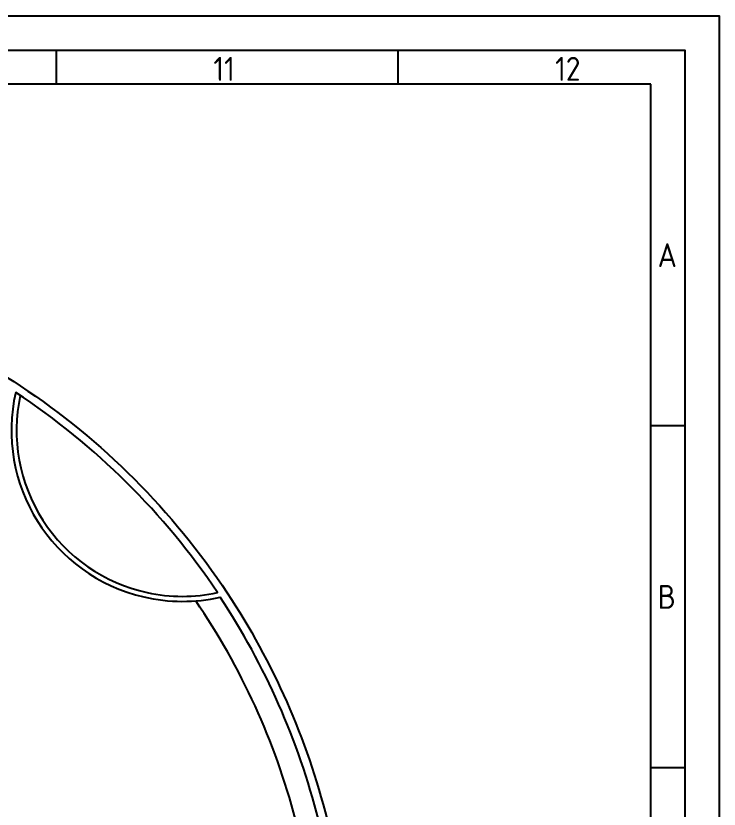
# Model space of a CAD drawing. Header units: millimetres. Extents: x 0 to 594, y 0 to 420.
# Drawn here: x 491.1 to 594, y 303.9 to 420 of the extents above; entities that cross this region are included whole.
import ezdxf

# ---------------------------------------------------------------- set-up
doc = ezdxf.new("R2010")
doc.units = ezdxf.units.MM
doc.header["$LTSCALE"] = 8
for name, color, linetype in [('035', 5, 'Continuous'), ('07', 7, 'Continuous'), ('PDF_CTU', 7, 'Continuous')]:
    doc.layers.add(name, color=color, linetype=linetype)
doc.styles.add('ISO Proportional', font='isocp.shx')

# ---------------------------------------------------------------- blocks, each defined once
blk = doc.blocks.new('IEC_border_a2')
at = {"layer": '035'}
for p, q in [((497, 415), (497, 410)), ((547, 415), (547, 410)), ((584, 410), (10, 410)), ((584, 10), (584, 410)), ((588.98, 360), (584, 360)), ((588.98, 310), (584, 310))]:
    blk.add_line(p, q, dxfattribs=at)
blk.add_lwpolyline([(0, 420), (594, 420), (594, 0), (0, 0)], close=True, dxfattribs=at)
at = {"layer": '07'}
blk.add_lwpolyline([(5, 415), (589, 415), (589, 5), (5, 5)], close=True, dxfattribs=at)
at = {"layer": '035', "style": 'ISO Proportional'}
for s, p in [('11', (519.99, 410.5)), ('12', (569.99, 410.5)), ('A', (585, 383.25)), ('B', (585, 333.25))]:
    blk.add_text(s, height=3.5, dxfattribs=at).set_placement(p)

msp = doc.modelspace()

# ---------------------------------------------------------------- linework, layer by layer
at = {"layer": 'PDF_CTU', "lineweight": 25}
for points in [[(36.41, 383.69), (424.03, 383.69), (433.59, 383.69, -0.058855), (458.57, 380.48, -0.085043), (491.74, 365.87, -0.100758), (522.01, 335.59, -0.085004), (536.62, 302.43, -0.057282), (539.82, 278.13), (539.75, 270.41), (539.82, 278.13)], [(491.07, 364.96, 0.414213), (509.82, 334.99, 0.112595), (520.97, 334.95)], [(491.74, 364.48, 0.414216), (510.29, 335.63, 0.107382), (520.6, 335.62, 0.098837), (491.1, 364.91)]]:
    msp.add_lwpolyline(points, format="xyb", dxfattribs=at)
for radius, start, end in [(102.86, 14.6779, 34.36), (106.11, 14.2186, 33.5021)]:
    msp.add_arc((432.5, 276.37), radius, start, end, dxfattribs=at)

# ---------------------------------------------------------------- block references
msp.add_blockref('IEC_border_a2', (0, 0))

doc.saveas('drawing.dxf')
